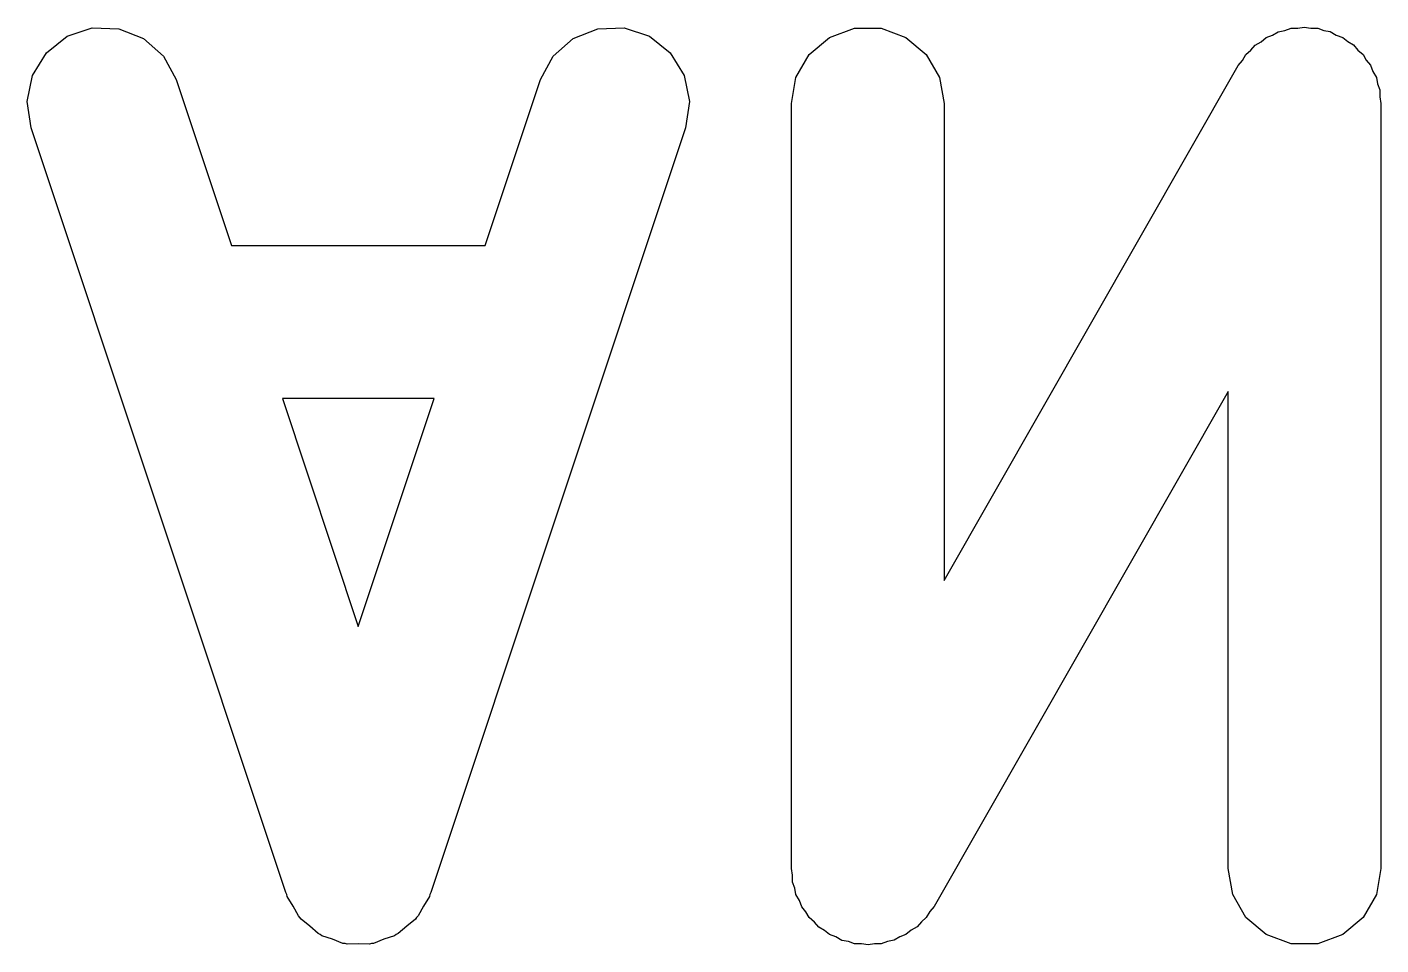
# Model space of a CAD drawing. Extents: x 1.5 to 72.3, y -91 to -17.2.
# Drawn here: x 28.064 to 30.721, y -59.971 to -58.171 of the extents above; entities that cross this region are included whole.
import ezdxf

# ---------------------------------------------------------------- set-up
doc = ezdxf.new("R2010")
doc.units = 0
doc.header["$MEASUREMENT"] = 0
doc.layers.add('BLACK', color=7, linetype='CONTINUOUS')

msp = doc.modelspace()

# ---------------------------------------------------------------- linework, layer by layer
at = {"layer": 'Black'}
for p, q in [((28.1021, -58.2219), (28.1429, -58.1895)), ((28.1429, -58.1895), (28.1923, -58.1731)), ((28.1923, -58.1731), (28.2444, -58.1745)), ((28.2444, -58.1745), (28.2928, -58.1936)), ((29.1358, -58.1936), (29.1842, -58.1745)), ((29.1842, -58.1745), (29.2363, -58.1731)), ((29.2363, -58.1731), (29.2857, -58.1895)), ((29.2857, -58.1895), (29.3265, -58.2219)), ((29.6393, -58.1915), (29.6882, -58.1737)), ((29.6882, -58.1737), (29.7403, -58.1737)), ((29.7403, -58.1737), (29.7893, -58.1915)), ((30.4964, -58.1915), (30.5084, -58.1871)), ((30.5084, -58.1871), (30.5195, -58.1807)), ((30.5195, -58.1807), (30.5327, -58.1783)), ((30.5327, -58.1783), (30.5454, -58.1737)), ((30.5454, -58.1737), (30.5582, -58.1737)), ((30.5582, -58.1737), (30.5708, -58.1714)), ((30.5708, -58.1714), (30.584, -58.1737)), ((30.584, -58.1737), (30.5975, -58.1737)), ((30.5975, -58.1737), (30.6095, -58.1781)), ((30.6095, -58.1781), (30.6221, -58.1802)), ((30.6221, -58.1802), (30.6338, -58.1869)), ((30.6338, -58.1869), (30.6464, -58.1915)), ((28.2928, -58.1936), (28.3318, -58.2282)), ((29.0968, -58.2282), (29.1358, -58.1936)), ((29.5994, -58.225), (29.6393, -58.1915)), ((29.7893, -58.1915), (29.8292, -58.225)), ((30.4565, -58.225), (30.4663, -58.2168)), ((30.4663, -58.2168), (30.4745, -58.207)), ((30.4745, -58.207), (30.4861, -58.2002)), ((30.4861, -58.2002), (30.4964, -58.1915)), ((30.6464, -58.1915), (30.6562, -58.1997)), ((30.6562, -58.1997), (30.6673, -58.2061)), ((30.6673, -58.2061), (30.676, -58.2164)), ((30.676, -58.2164), (30.6863, -58.225)), ((28.0748, -58.2663), (28.1021, -58.2219)), ((28.3318, -58.2282), (28.3566, -58.274)), ((29.072, -58.274), (29.0968, -58.2282)), ((29.3265, -58.2219), (29.3538, -58.2663)), ((29.5733, -58.2701), (29.5994, -58.225)), ((29.8292, -58.225), (29.8552, -58.2701)), ((30.4412, -58.247), (30.4498, -58.2367)), ((30.4498, -58.2367), (30.4565, -58.225)), ((30.6863, -58.225), (30.6927, -58.2361)), ((30.6927, -58.2361), (30.701, -58.2459)), ((28.0643, -58.3173), (28.0748, -58.2663)), ((29.3538, -58.2663), (29.3642, -58.3173)), ((29.5643, -58.3214), (29.5733, -58.2701)), ((29.8552, -58.2701), (29.8643, -58.3214)), ((29.8643, -59.2566), (30.4412, -58.247)), ((30.701, -58.2459), (30.7057, -58.2585)), ((30.7057, -58.2585), (30.7124, -58.2701)), ((30.7124, -58.2701), (30.7146, -58.2827)), ((28.3566, -58.274), (28.4653, -58.6)), ((28.9633, -58.6), (29.072, -58.274)), ((30.7146, -58.2827), (30.719, -58.2947)), ((30.719, -58.2947), (30.7191, -58.3082)), ((28.072, -58.3689), (28.0643, -58.3173)), ((29.3642, -58.3173), (29.3566, -58.3689)), ((29.5643, -59.8214), (29.5643, -58.3214)), ((29.8643, -58.3214), (29.8643, -59.2566)), ((30.7191, -58.3082), (30.7214, -58.3214)), ((30.7214, -58.3214), (30.7214, -59.8214)), ((28.572, -59.8689), (28.072, -58.3689)), ((29.3566, -58.3689), (28.8566, -59.8689)), ((28.4653, -58.6), (28.9633, -58.6)), ((28.5653, -58.9), (28.7143, -59.3471)), ((28.8633, -58.9), (28.5653, -58.9)), ((28.7143, -59.3471), (28.8633, -58.9)), ((30.4214, -58.8863), (29.8445, -59.8958)), ((30.4214, -59.8214), (30.4214, -58.8863)), ((29.5666, -59.8347), (29.5643, -59.8214)), ((29.5667, -59.8481), (29.5666, -59.8347)), ((30.4305, -59.8727), (30.4214, -59.8214)), ((30.7214, -59.8214), (30.7124, -59.8727)), ((29.5711, -59.8601), (29.5667, -59.8481)), ((29.5733, -59.8727), (29.5711, -59.8601)), ((28.574, -59.8725), (28.572, -59.8689)), ((28.5748, -59.8766), (28.574, -59.8725)), ((28.5863, -59.8953), (28.5748, -59.8766)), ((28.8538, -59.8766), (28.8423, -59.8953)), ((28.8546, -59.8725), (28.8538, -59.8766)), ((28.8566, -59.8689), (28.8546, -59.8725)), ((29.5801, -59.8844), (29.5733, -59.8727)), ((29.5847, -59.897), (29.5801, -59.8844)), ((30.4565, -59.9178), (30.4305, -59.8727)), ((30.7124, -59.8727), (30.6863, -59.9178)), ((28.5968, -59.9147), (28.5863, -59.8953)), ((28.5999, -59.9174), (28.5968, -59.9147)), ((28.6021, -59.9209), (28.5999, -59.9174)), ((28.8287, -59.9174), (28.8265, -59.9209)), ((28.8318, -59.9147), (28.8287, -59.9174)), ((28.8423, -59.8953), (28.8318, -59.9147)), ((29.593, -59.9068), (29.5847, -59.897)), ((29.5994, -59.9178), (29.593, -59.9068)), ((29.8359, -59.9062), (29.8292, -59.9178)), ((29.8445, -59.8958), (29.8359, -59.9062)), ((28.6193, -59.9346), (28.6021, -59.9209)), ((28.6358, -59.9492), (28.6193, -59.9346)), ((28.8093, -59.9346), (28.7928, -59.9492)), ((28.8265, -59.9209), (28.8093, -59.9346)), ((29.6097, -59.9265), (29.5994, -59.9178)), ((29.6184, -59.9368), (29.6097, -59.9265)), ((29.6295, -59.9431), (29.6184, -59.9368)), ((29.6393, -59.9513), (29.6295, -59.9431)), ((29.7996, -59.9427), (29.7893, -59.9513)), ((29.8112, -59.9359), (29.7996, -59.9427)), ((29.8194, -59.9261), (29.8112, -59.9359)), ((29.8292, -59.9178), (29.8194, -59.9261)), ((30.4964, -59.9513), (30.4565, -59.9178)), ((30.6863, -59.9178), (30.6464, -59.9513)), ((28.6396, -59.9508), (28.6358, -59.9492)), ((28.6429, -59.9533), (28.6396, -59.9508)), ((28.6637, -59.9603), (28.6429, -59.9533)), ((28.6842, -59.9684), (28.6637, -59.9603)), ((28.6884, -59.9685), (28.6842, -59.9684)), ((28.6923, -59.9698), (28.6884, -59.9685)), ((28.7143, -59.9692), (28.6923, -59.9698)), ((28.7363, -59.9698), (28.7143, -59.9692)), ((28.7402, -59.9685), (28.7363, -59.9698)), ((28.7444, -59.9684), (28.7402, -59.9685)), ((28.7648, -59.9603), (28.7444, -59.9684)), ((28.7857, -59.9533), (28.7648, -59.9603)), ((28.789, -59.9508), (28.7857, -59.9533)), ((28.7928, -59.9492), (28.789, -59.9508)), ((29.6519, -59.9559), (29.6393, -59.9513)), ((29.6636, -59.9626), (29.6519, -59.9559)), ((29.6762, -59.9648), (29.6636, -59.9626)), ((29.6882, -59.9691), (29.6762, -59.9648)), ((29.7017, -59.9691), (29.6882, -59.9691)), ((29.715, -59.9714), (29.7017, -59.9691)), ((29.7275, -59.9691), (29.715, -59.9714)), ((29.7403, -59.9691), (29.7275, -59.9691)), ((29.753, -59.9645), (29.7403, -59.9691)), ((29.7662, -59.9622), (29.753, -59.9645)), ((29.7773, -59.9557), (29.7662, -59.9622)), ((29.7893, -59.9513), (29.7773, -59.9557)), ((30.5454, -59.9691), (30.4964, -59.9513)), ((30.5975, -59.9691), (30.5454, -59.9691)), ((30.6464, -59.9513), (30.5975, -59.9691))]:
    msp.add_line(p, q, dxfattribs=at)

doc.saveas('drawing.dxf')
